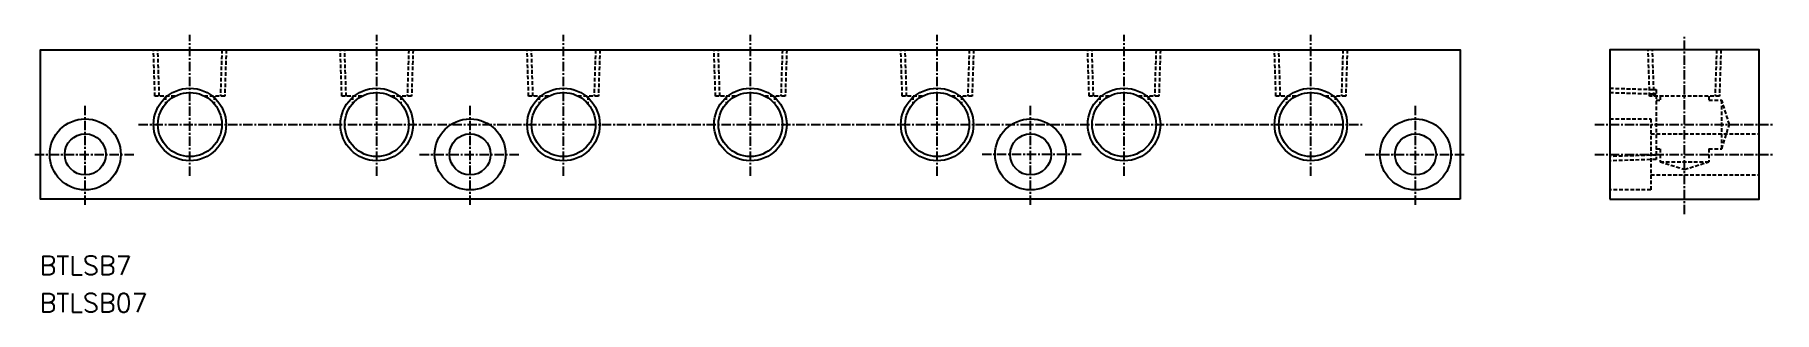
# Model space of a CAD drawing. Extents: x 41 to 274, y 72 to 110.
import ezdxf
from ezdxf.enums import TextEntityAlignment as Align

# ---------------------------------------------------------------- set-up
doc = ezdxf.new("R2010")
doc.units = 0
doc.linetypes.add('CENTER', pattern=[2, 1.25, -0.25, 0.25, -0.25])
doc.linetypes.add('DASHED', pattern=[0.75, 0.5, -0.25])
doc.layers.get('0').update_dxf_attribs({"linetype": 'CONTINUOUS'})
doc.layers.add('CENTER', color=1, linetype='CENTER')
doc.styles.get("Standard").update_dxf_attribs({"font": 'txt.shx', "bigfont": 'extfont.shx'})

msp = doc.modelspace()

# ---------------------------------------------------------------- linework, layer by layer
at = {"color": 3, "linetype": 'DASHED'}
for p, q in [((57.33, 101.3), (57.14, 107.5)), ((57.91, 101.3), (57.72, 107.5)), ((66.28, 107.5), (66.09, 101.3)), ((66.86, 107.5), (66.67, 101.3)), ((82.33, 101.3), (82.14, 107.5)), ((82.91, 101.3), (82.72, 107.5)), ((91.28, 107.5), (91.09, 101.3)), ((91.86, 107.5), (91.67, 101.3)), ((107.33, 101.3), (107.14, 107.5)), ((107.91, 101.3), (107.72, 107.5)), ((116.28, 107.5), (116.09, 101.3)), ((116.86, 107.5), (116.67, 101.3)), ((132.33, 101.3), (132.14, 107.5)), ((132.91, 101.3), (132.72, 107.5)), ((141.28, 107.5), (141.09, 101.3)), ((141.86, 107.5), (141.67, 101.3)), ((157.33, 101.3), (157.14, 107.5)), ((157.91, 101.3), (157.72, 107.5)), ((166.28, 107.5), (166.09, 101.3)), ((166.86, 107.5), (166.67, 101.3)), ((182.33, 101.3), (182.14, 107.5)), ((182.91, 101.3), (182.72, 107.5)), ((191.28, 107.5), (191.09, 101.3)), ((191.86, 107.5), (191.67, 101.3)), ((207.33, 101.3), (207.14, 107.5)), ((207.91, 101.3), (207.72, 107.5)), ((216.28, 107.5), (216.09, 101.3)), ((216.86, 107.5), (216.67, 101.3)), ((257.33, 101.3), (257.14, 107.5)), ((257.91, 101.3), (257.72, 107.5)), ((266.28, 107.5), (266.09, 101.3)), ((266.86, 107.5), (266.67, 101.3)), ((60.02, 101.3), (57.33, 101.3)), ((58.75, 101.3), (58.75, 100.29)), ((66.67, 101.3), (63.98, 101.3)), ((65.25, 101.3), (65.25, 100.29)), ((85.02, 101.3), (82.33, 101.3)), ((83.75, 101.3), (83.75, 100.29)), ((91.67, 101.3), (88.98, 101.3)), ((90.25, 101.3), (90.25, 100.29)), ((110.02, 101.3), (107.33, 101.3)), ((108.75, 101.3), (108.75, 100.29)), ((116.67, 101.3), (113.98, 101.3)), ((115.25, 101.3), (115.25, 100.29)), ((135.02, 101.3), (132.33, 101.3)), ((133.75, 101.3), (133.75, 100.29)), ((141.67, 101.3), (138.98, 101.3)), ((140.25, 101.3), (140.25, 100.29)), ((160.02, 101.3), (157.33, 101.3)), ((158.75, 101.3), (158.75, 100.29)), ((166.67, 101.3), (163.98, 101.3)), ((165.25, 101.3), (165.25, 100.29)), ((185.02, 101.3), (182.33, 101.3)), ((183.75, 101.3), (183.75, 100.29)), ((191.67, 101.3), (188.98, 101.3)), ((190.25, 101.3), (190.25, 100.29)), ((210.02, 101.3), (207.33, 101.3)), ((208.75, 101.3), (208.75, 100.29)), ((216.67, 101.3), (213.98, 101.3)), ((215.25, 101.3), (215.25, 100.29)), ((252, 102.36), (258.2, 102.17)), ((252, 101.78), (258.2, 101.59)), ((266.67, 101.3), (257.33, 101.3)), ((258.2, 102.17), (258.2, 92.83)), ((258.2, 100.75), (258.75, 100.75)), ((258.75, 101.3), (258.75, 100.75)), ((265.25, 101.3), (265.25, 100.75)), ((265.25, 100.75), (267, 100.75)), ((267, 94.25), (267, 100.75)), ((268, 97.5), (267, 100.75)), ((252, 98.25), (257.5, 98.25)), ((257.5, 98.25), (257.5, 88.75)), ((257.5, 96.25), (272, 96.25)), ((267, 94.25), (268, 97.5)), ((258.2, 93.41), (252, 93.22)), ((258.2, 94.25), (258.75, 94.25)), ((258.75, 94.25), (258.75, 92.5)), ((265.25, 94.25), (267, 94.25)), ((265.25, 94.25), (265.25, 92.5)), ((258.2, 92.83), (252, 92.64)), ((258.75, 92.5), (262, 91.5)), ((258.75, 92.5), (265.25, 92.5)), ((262, 91.5), (265.25, 92.5)), ((257.5, 88.75), (252, 88.75)), ((257.5, 90.75), (272, 90.75))]:
    msp.add_line(p, q, dxfattribs=at)
at = {"color": 7, "linetype": 'CONTINUOUS'}
for points in [[(232, 87.5), (42, 87.5), (42, 107.5), (232, 107.5)], [(252, 87.5), (272, 87.5), (272, 107.5), (252, 107.5)]]:
    msp.add_lwpolyline(points, close=True, dxfattribs=at)
at = {"color": 3, "linetype": 'CONTINUOUS'}
for centre in [(62, 97.5), (87, 97.5), (112, 97.5), (137, 97.5), (162, 97.5), (187, 97.5), (212, 97.5)]:
    msp.add_circle(centre, 4.86, dxfattribs=at)
at = {"color": 7, "linetype": 'CONTINUOUS'}
for centre, radius in [((62, 97.5), 4.28), ((87, 97.5), 4.28), ((112, 97.5), 4.28), ((137, 97.5), 4.28), ((162, 97.5), 4.28), ((187, 97.5), 4.28), ((212, 97.5), 4.28), ((48, 93.5), 4.75), ((99.5, 93.5), 4.75), ((174.5, 93.5), 4.75), ((226, 93.5), 4.75), ((48, 93.5), 2.75), ((99.5, 93.5), 2.75), ((174.5, 93.5), 2.75), ((226, 93.5), 2.75)]:
    msp.add_circle(centre, radius, dxfattribs=at)
at = {"layer": 'CENTER', "color": 1, "linetype": 'CENTER'}
for p, q in [((62, 90.64), (62, 109.5)), ((87, 90.64), (87, 109.5)), ((112, 90.64), (112, 109.5)), ((137, 90.64), (137, 109.5)), ((162, 90.64), (162, 109.5)), ((187, 90.64), (187, 109.5)), ((212, 90.64), (212, 109.5)), ((262, 85.5), (262, 109.5)), ((48, 86.75), (48, 100.25)), ((99.5, 86.75), (99.5, 100.25)), ((174.5, 86.75), (174.5, 100.25)), ((226, 86.75), (226, 100.25)), ((55.14, 97.5), (218.86, 97.5)), ((250, 97.5), (274, 97.5)), ((41.25, 93.5), (54.75, 93.5)), ((92.75, 93.5), (106.25, 93.5)), ((181.25, 93.5), (167.75, 93.5)), ((219.25, 93.5), (232.75, 93.5)), ((250, 93.5), (274, 93.5))]:
    msp.add_line(p, q, dxfattribs=at)

# ---------------------------------------------------------------- texts
at = {"color": 7, "linetype": 'CONTINUOUS'}
for s, p in [('BTLSB7', (41.89, 78.65)), ('BTLSB07', (41.89, 73.65))]:
    msp.add_text(s, height=2.5, dxfattribs=at).set_placement(p, align=Align.MIDDLE_LEFT)

doc.saveas('drawing.dxf')
